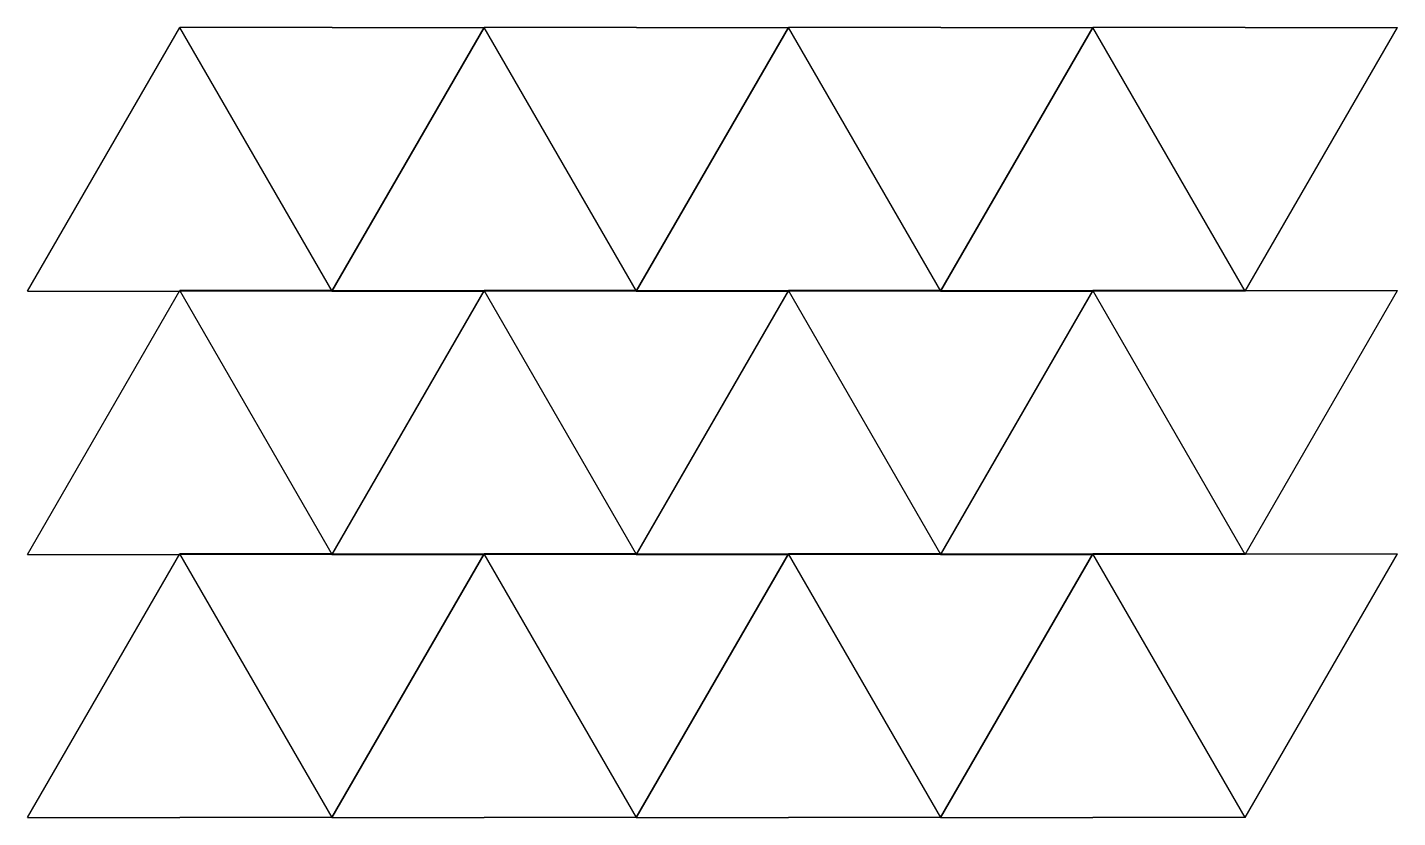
# Model space of a CAD drawing. Header units: millimetres. Extents: x 0 to 45, y 0 to 26.
import ezdxf

# ---------------------------------------------------------------- set-up
doc = ezdxf.new("R2010")
doc.units = ezdxf.units.MM

# ---------------------------------------------------------------- blocks, each defined once
blk = doc.blocks.new('*U2')
for p, q in [((-7.5, -4.33), (-2.5, 4.33)), ((2.5, -4.33), (-2.5, 4.33)), ((2.5, 4.33), (-2.5, 4.33)), ((2.5, 4.33), (7.5, 4.33)), ((2.5, -4.33), (7.5, 4.33)), ((-7.5, -4.33), (-2.5, -4.33)), ((2.5, -4.33), (-2.5, -4.33))]:
    blk.add_line(p, q)
blk = doc.blocks.new('*U3')
at = {"color": 0, "linetype": 'ByBlock', "lineweight": -2, "transparency": 16777216}
for p in [(0, 17.29), (9.989, 17.29), (19.979, 17.29), (29.968, 17.29), (0, 8.645), (9.989, 8.645), (19.979, 8.645), (29.968, 8.645), (0, 0), (9.989, 0), (19.979, 0), (29.968, 0)]:
    blk.add_blockref('*U2', p, dxfattribs=at)

msp = doc.modelspace()

# ---------------------------------------------------------------- block references
msp.add_blockref('*U3', (7.5, 4.33))

doc.saveas('drawing.dxf')
